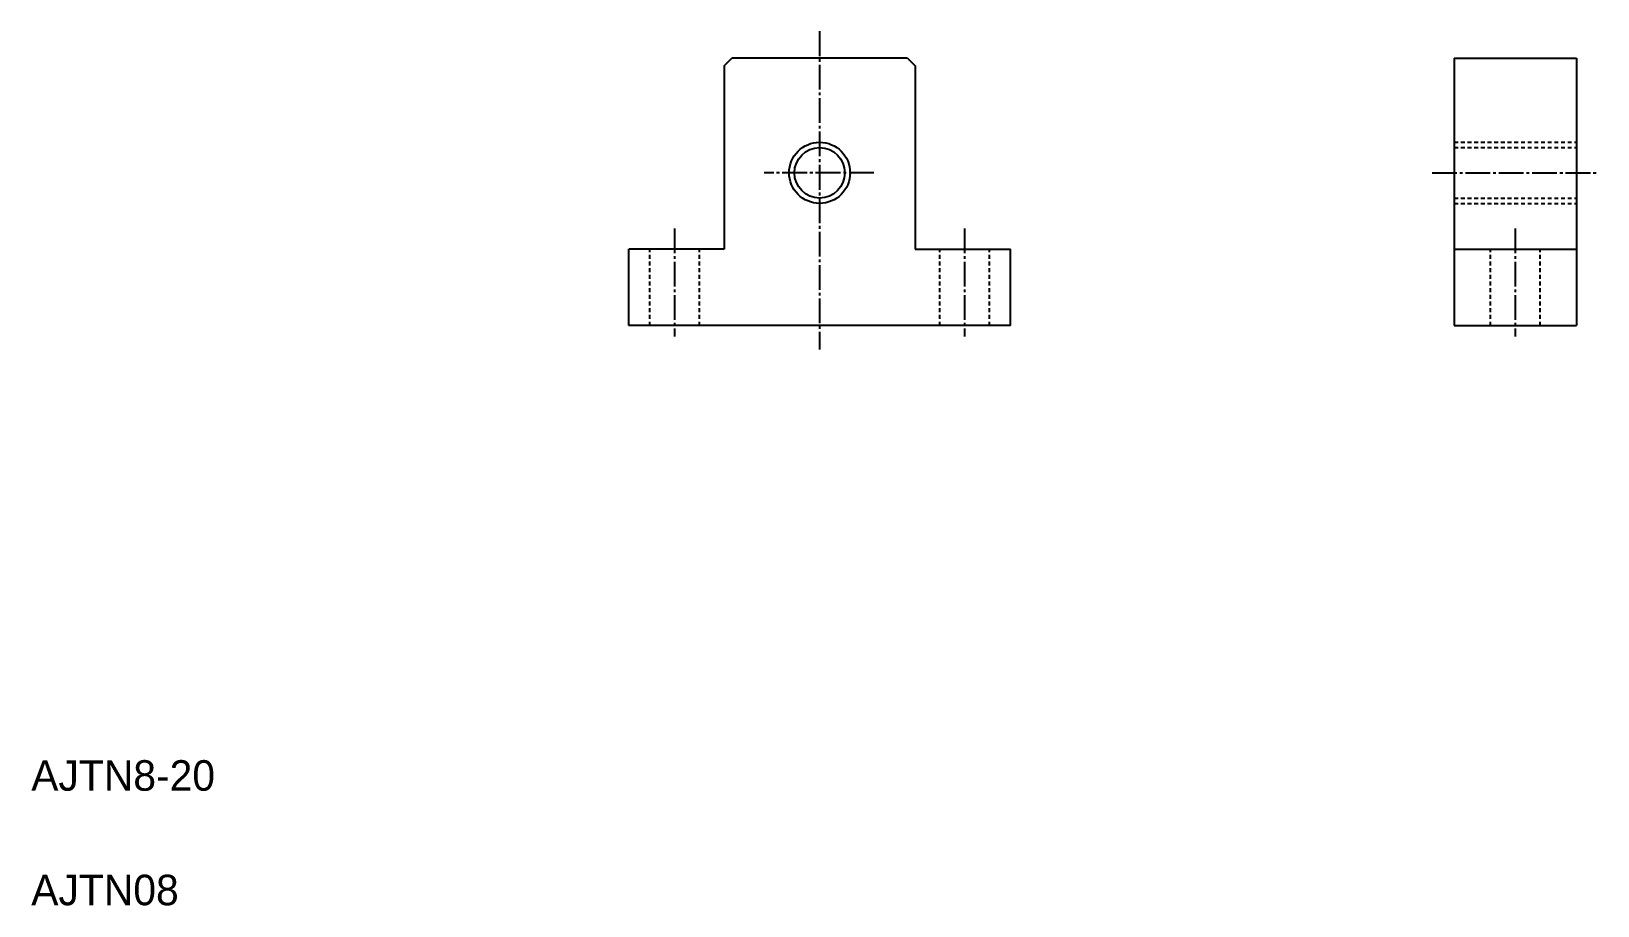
# Model space of a CAD drawing. Extents: x 10 to 215, y 10 to 124.
import ezdxf

# ---------------------------------------------------------------- set-up
doc = ezdxf.new("R2010")
doc.units = 0
doc.header["$LTSCALE"] = 0.25
doc.linetypes.add('CENTER', pattern=[17.5, 13, -1.5, 1.5, -1.5])
doc.linetypes.add('DASHED', pattern=[3.5, 2, -1.5])
doc.layers.get('0').update_dxf_attribs({"linetype": 'CONTINUOUS'})
doc.layers.add('CENTER', color=1, linetype='CENTER')

msp = doc.modelspace()

# ---------------------------------------------------------------- linework, layer by layer
at = {"color": 7, "linetype": 'CONTINUOUS'}
for p, q in [((100.78, 119.95), (101.78, 120.95)), ((100.78, 119.95), (100.78, 95.95)), ((124.78, 120.95), (101.78, 120.95)), ((124.78, 120.95), (125.78, 119.95)), ((125.78, 119.95), (125.78, 95.95)), ((196.42, 120.95), (196.42, 85.95)), ((196.42, 120.95), (212.42, 120.95)), ((212.42, 120.95), (212.42, 85.95)), ((88.28, 85.95), (88.28, 95.95)), ((100.78, 95.95), (88.28, 95.95)), ((125.78, 95.95), (138.28, 95.95)), ((138.28, 85.95), (138.28, 95.95)), ((196.42, 95.95), (212.42, 95.95)), ((138.28, 85.95), (88.28, 85.95)), ((196.42, 85.95), (212.42, 85.95))]:
    msp.add_line(p, q, dxfattribs=at)
at = {"color": 3, "linetype": 'DASHED'}
for p, q in [((196.42, 109.95), (212.42, 109.95)), ((196.42, 109.25), (212.42, 109.25)), ((196.42, 102.65), (212.42, 102.65)), ((196.42, 101.95), (212.42, 101.95)), ((91.03, 85.95), (91.03, 95.95)), ((97.53, 85.95), (97.53, 95.95)), ((129.03, 85.95), (129.03, 95.95)), ((135.53, 85.95), (135.53, 95.95)), ((201.17, 85.95), (201.17, 95.95)), ((207.67, 85.95), (207.67, 95.95))]:
    msp.add_line(p, q, dxfattribs=at)
for p, q in [((113.28, 85.95), (113.28, 85.95)), ((125.78, 85.95), (125.78, 85.95))]:
    msp.add_line(p, q)
at = {"color": 3, "linetype": 'CONTINUOUS'}
msp.add_circle((113.28, 105.95), 4, dxfattribs=at)
at = {"color": 7, "linetype": 'CONTINUOUS'}
msp.add_circle((113.28, 105.95), 3.3, dxfattribs=at)
at = {"layer": 'CENTER', "color": 1, "linetype": 'CENTER'}
for p, q in [((113.28, 124.49), (113.28, 82.82)), ((120.39, 105.95), (106, 105.95)), ((193.51, 105.95), (215.21, 105.95)), ((94.28, 98.67), (94.28, 84.5)), ((132.28, 98.67), (132.28, 84.5)), ((204.42, 98.67), (204.42, 84.5))]:
    msp.add_line(p, q, dxfattribs=at)

# ---------------------------------------------------------------- texts
for s, p in [('AJTN8-20', (10, 25)), ('AJTN08', (10, 10))]:
    msp.add_text(s, height=4).set_placement(p)

doc.saveas('drawing.dxf')
